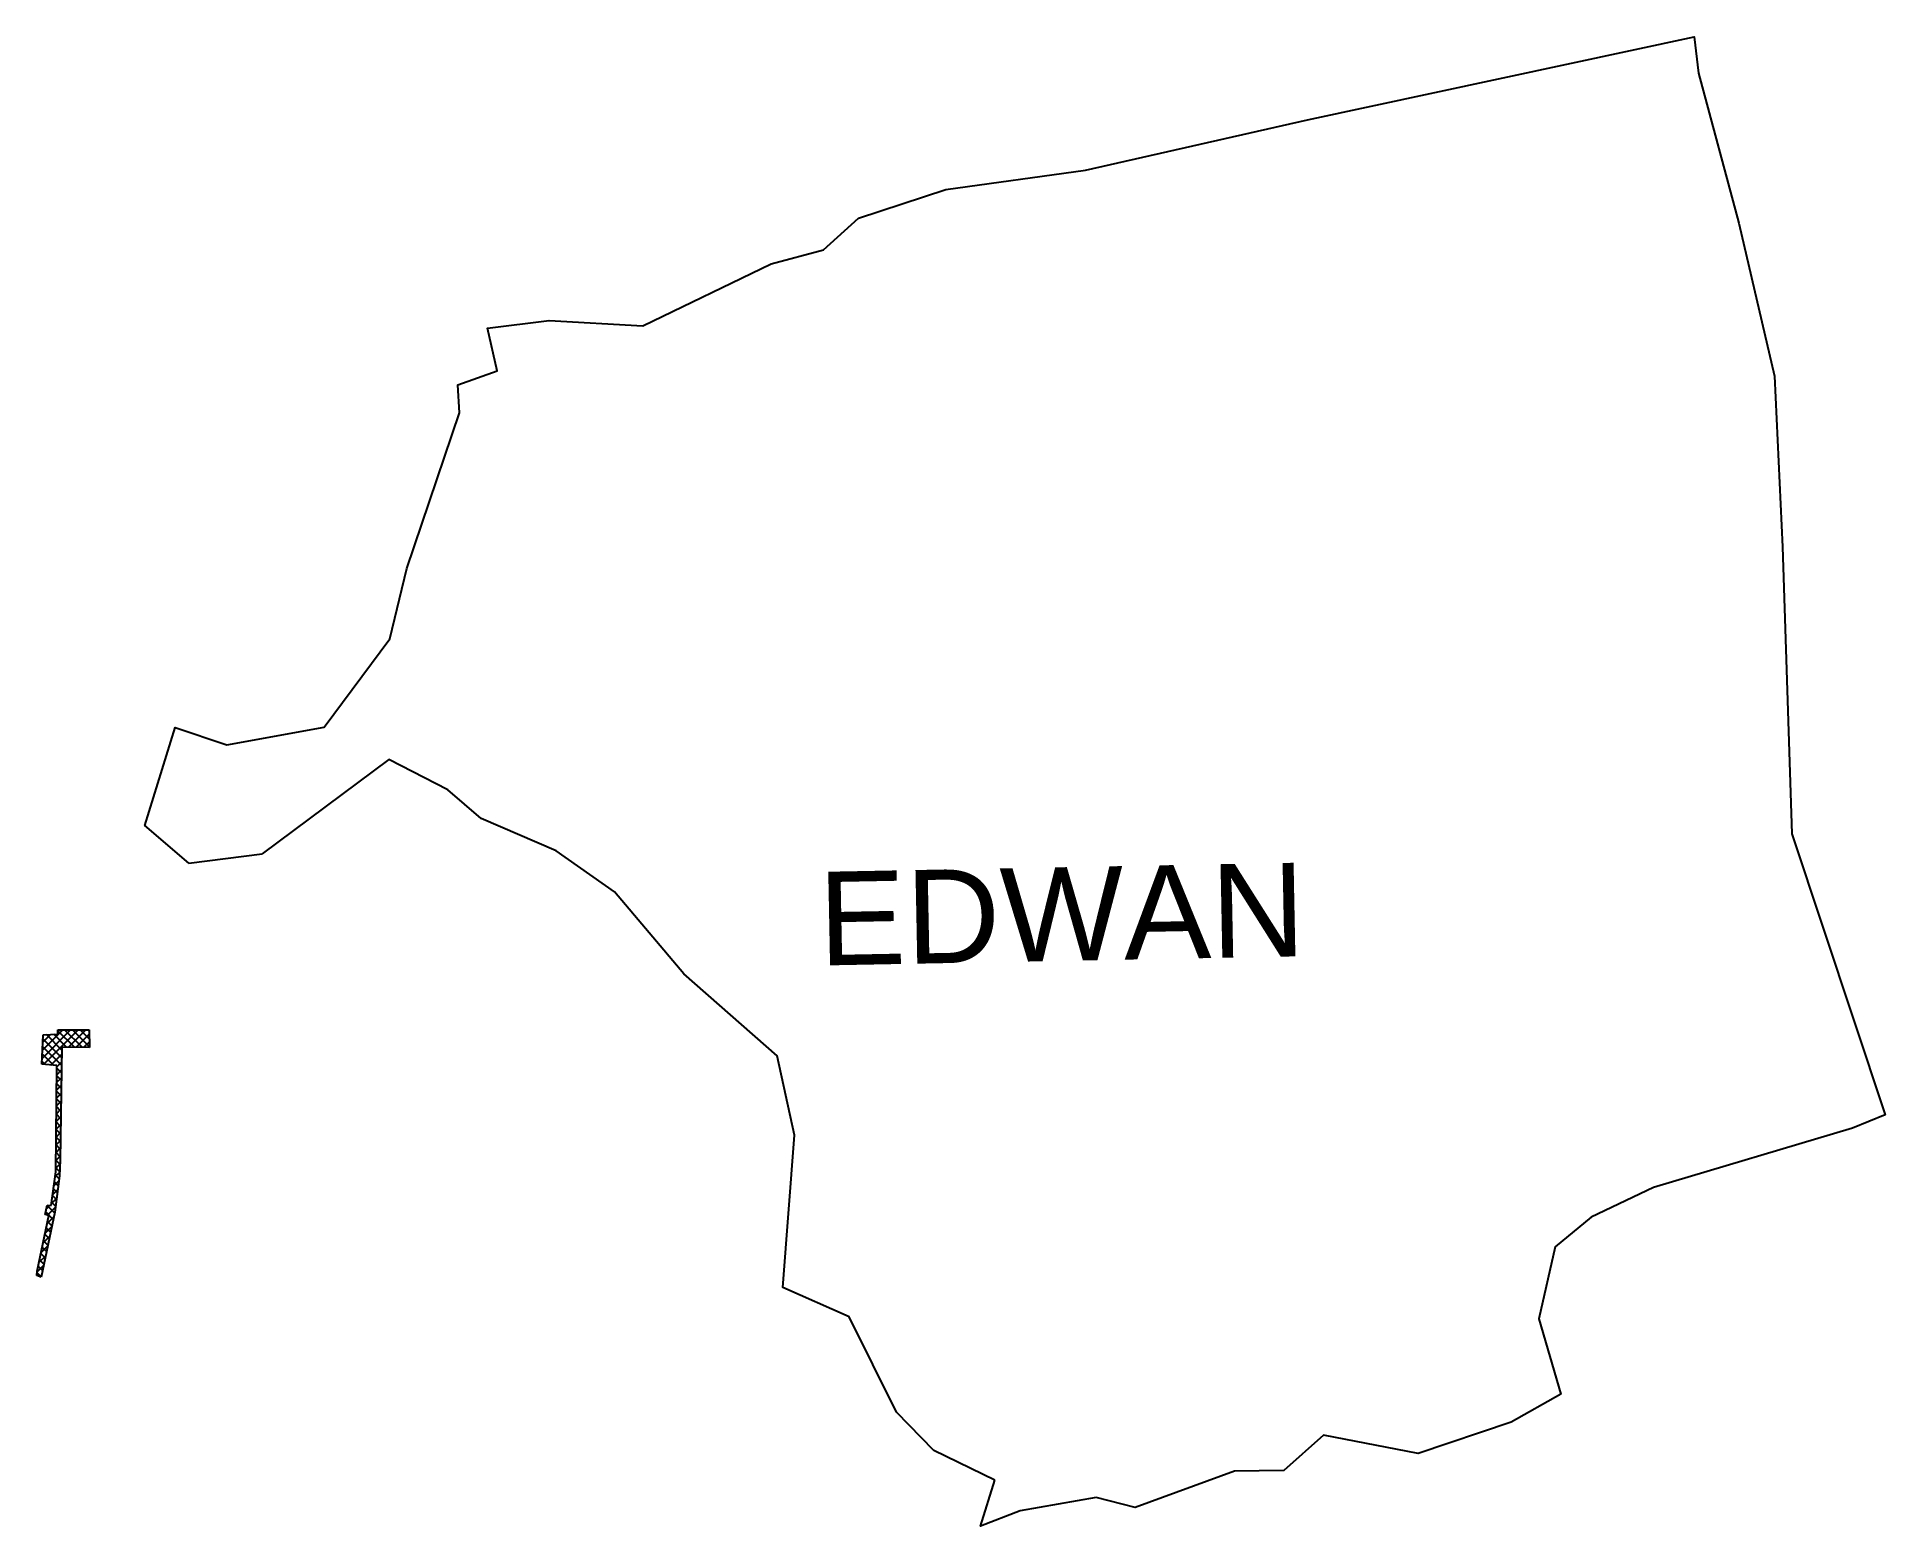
# Model space of a CAD drawing. Header units: metres. Extents: x 260715 to 262862, y 2161505 to 2163234.
import ezdxf

# ---------------------------------------------------------------- set-up
doc = ezdxf.new("R2010")
doc.units = ezdxf.units.M
for name, color, linetype in [('JETTY', 51, 'Continuous'), ('JETTY HATCH', 210, 'Continuous'), ('village', 3, 'Continuous'), ('VILLAGE NAME', 250, 'Continuous')]:
    doc.layers.add(name, color=color, linetype=linetype)
doc.styles.get("Standard").update_dxf_attribs({"font": 'simplex.shx'})

msp = doc.modelspace()

# ---------------------------------------------------------------- linework, layer by layer
at = {"layer": 'JETTY'}
for p, q in [((260739.2, 2162075.9), (260739.5, 2162081)), ((260739.5, 2162081), (260775.9, 2162080.8)), ((260720.8, 2162041.2), (260722.2, 2162075.1)), ((260722.2, 2162075.1), (260739.2, 2162075.9)), ((260744, 2162060.8), (260742, 2161929.5)), ((260776, 2162060.5), (260744, 2162060.8)), ((260775.9, 2162080.8), (260776, 2162060.5)), ((260738.1, 2162039.3), (260720.8, 2162041.2)), ((260737, 2161916.1), (260738.1, 2162039.3)), ((260731.7, 2161876.7), (260737, 2161916.1)), ((260741.3, 2161911.4), (260735.7, 2161869.2)), ((260742, 2161929.5), (260741.3, 2161911.4)), ((260735.7, 2161869.2), (260720.1, 2161793.8)), ((260724.6, 2161866.6), (260726.9, 2161877.4)), ((260728.8, 2161865.2), (260724.6, 2161866.6)), ((260726.9, 2161877.4), (260731.7, 2161876.7)), ((260715.5, 2161800.5), (260728.8, 2161865.2)), ((260715.1, 2161795.6), (260715.5, 2161800.5)), ((260720.1, 2161793.8), (260715.1, 2161795.6))]:
    msp.add_line(p, q, dxfattribs=at)
at = {"layer": 'JETTY HATCH', "linetype": 'Continuous'}
for p, q in [((260721, 2162047.8), (260754.2, 2162080.9)), ((260721.5, 2162057.2), (260745.2, 2162081)), ((260723.2, 2162041), (260763.1, 2162080.9)), ((260767.6, 2162060.6), (260747.2, 2162081)), ((260751.9, 2162060.7), (260772, 2162080.8)), ((260776, 2162061.1), (260756.3, 2162080.9)), ((260776, 2162070.2), (260765.3, 2162080.9)), ((260743.6, 2162039.7), (260721.6, 2162061.7)), ((260721.9, 2162066.6), (260730.8, 2162075.5)), ((260743.8, 2162048.5), (260722, 2162070.3)), ((260743.9, 2162057.4), (260726, 2162075.3)), ((260749.5, 2162060.8), (260734.6, 2162075.7)), ((260758.5, 2162060.7), (260739.4, 2162079.8)), ((260760.8, 2162060.7), (260775.9, 2162075.8)), ((260769.7, 2162060.6), (260776, 2162066.8)), ((260775.9, 2162079.2), (260774.3, 2162080.8)), ((260724.5, 2162040.8), (260720.9, 2162044.4)), ((260734.7, 2162039.6), (260721.3, 2162053)), ((260731.2, 2162040), (260743.8, 2162052.6)), ((260738.1, 2162037.9), (260743.7, 2162043.5)), ((260737.9, 2162019.8), (260743.4, 2162025.3)), ((260743.3, 2162013.1), (260737.9, 2162018.5)), ((260738, 2162028.8), (260743.6, 2162034.4)), ((260743.4, 2162022), (260738, 2162027.4)), ((260743.5, 2162030.8), (260738.1, 2162036.3)), ((260743, 2161995.4), (260737.7, 2162000.7)), ((260737.7, 2161992.6), (260743, 2161998)), ((260737.8, 2162010.7), (260743.3, 2162016.2)), ((260743.1, 2162004.2), (260737.8, 2162009.6)), ((260737.8, 2162001.7), (260743.2, 2162007.1)), ((260737.5, 2161974.5), (260742.8, 2161979.7)), ((260742.6, 2161968.8), (260737.5, 2161973.9)), ((260737.6, 2161983.5), (260742.9, 2161988.8)), ((260742.7, 2161977.7), (260737.6, 2161982.8)), ((260742.9, 2161986.5), (260737.7, 2161991.7)), ((260737.3, 2161947.3), (260742.4, 2161952.4)), ((260737.4, 2161965.4), (260742.6, 2161970.6)), ((260742.5, 2161960), (260737.4, 2161965)), ((260737.4, 2161956.4), (260742.5, 2161961.5)), ((260742.4, 2161951.1), (260737.4, 2161956.1)), ((260737.1, 2161929.2), (260742.1, 2161934.2)), ((260737.2, 2161938.3), (260742.2, 2161943.3)), ((260742.1, 2161933.4), (260737.2, 2161938.3)), ((260742.2, 2161942.3), (260737.3, 2161947.2)), ((260736.3, 2161910.4), (260741.5, 2161915.6)), ((260740.8, 2161907.8), (260736.5, 2161912.1)), ((260741.8, 2161924.7), (260737.1, 2161929.4)), ((260737.1, 2161920.1), (260741.8, 2161924.9)), ((260741.5, 2161916.1), (260737.1, 2161920.5)), ((260737.7, 2161884), (260733.3, 2161888.4)), ((260733.5, 2161889.6), (260739.2, 2161895.3)), ((260738.7, 2161891.9), (260734.4, 2161896.3)), ((260734.9, 2161900), (260740.5, 2161905.7)), ((260739.8, 2161899.9), (260735.4, 2161904.2)), ((260734, 2161860.8), (260725.2, 2161869.5)), ((260726, 2161873.1), (260729.8, 2161877)), ((260735.5, 2161868.2), (260726.8, 2161876.9)), ((260727.5, 2161865.6), (260736.4, 2161874.6)), ((260732.1, 2161879.2), (260737.8, 2161884.9)), ((260736.6, 2161876.1), (260732.2, 2161880.5)), ((260724.6, 2161844.8), (260732.2, 2161852.4)), ((260730.9, 2161845.9), (260725.8, 2161850.9)), ((260726.9, 2161856.1), (260734.6, 2161863.8)), ((260732.4, 2161853.3), (260727.4, 2161858.4)), ((260720, 2161822.2), (260727.5, 2161829.8)), ((260726.2, 2161823.6), (260721.3, 2161828.5)), ((260722.3, 2161833.5), (260729.9, 2161841.1)), ((260727.8, 2161831), (260722.8, 2161836)), ((260729.3, 2161838.4), (260724.3, 2161843.5)), ((260715.5, 2161799.8), (260722.8, 2161807.1)), ((260721.6, 2161801.3), (260716.7, 2161806.2)), ((260717.7, 2161810.9), (260725.2, 2161818.5)), ((260723.2, 2161808.7), (260718.2, 2161813.6)), ((260724.7, 2161816.1), (260719.7, 2161821.1)), ((260720, 2161793.9), (260715.3, 2161798.5)), ((260718.9, 2161794.2), (260720.5, 2161795.8))]:
    msp.add_line(p, q, dxfattribs=at)
at = {"layer": 'village', "flags": 128}
msp.add_lwpolyline([(260891.6, 2162274.3), (260976.6, 2162285.4)], dxfattribs=at)
at = {"layer": 'village', "color": 3, "true_color": 0x00ff00}
for points in [[(260891.6, 2162274.3, 0), (260840.5, 2162318.1, 0), (260875.6, 2162432.1, 0), (260935.8, 2162411.9, 0), (261048.6, 2162432.6, 0), (261125, 2162535.2, 0), (261144.5, 2162616.6, 0), (261205.8, 2162797.5, 0), (261203.9, 2162829.9, 0), (261249.7, 2162846.3, 0), (261238.3, 2162895.7, 0), (261309.9, 2162904.9, 0), (261418.9, 2162898.5, 0), (261567.9, 2162970.4, 0), (261628.8, 2162986.7, 0), (261669.2, 2163023.8, 0), (261770.7, 2163056.8, 0), (261933.1, 2163079.3, 0), (262190.7, 2163137.9, 0), (262640, 2163234.1, 0), (262645.1, 2163191.9, 0), (262691.7, 2163017.8, 0), (262733.3, 2162840.3, 0), (262742.4, 2162641.7, 0), (262753.3, 2162308.4, 0), (262861.6, 2161982, 0), (262823.6, 2161966.6, 0), (262592.6, 2161897.8, 0), (262520.3, 2161863.5, 0), (262478.5, 2161828.9, 0), (262459.5, 2161745.2, 0), (262484.9, 2161657.8, 0), (262427.5, 2161625.2, 0), (262319.3, 2161588.8, 0), (262209.2, 2161610.2, 0), (262163.4, 2161569, 0), (262106.1, 2161568.4, 0), (261990.5, 2161526.2, 0), (261945.2, 2161537.9, 0), (261857.2, 2161522.1, 0), (261811, 2161504.6, 0), (261827.8, 2161557.8, 0)], [(261827.8, 2161557.8, 0), (261756.7, 2161592.3, 0), (261713.4, 2161636.9, 0), (261658.4, 2161747.4, 0), (261581.5, 2161781.7, 0), (261594.8, 2161958.5, 0), (261574.9, 2162050.6, 0), (261466.3, 2162146.1, 0), (261385.8, 2162241.1, 0), (261318.3, 2162288.9, 0), (261231, 2162326.3, 0), (261192.3, 2162359.5, 0), (261123.6, 2162394.9, 0), (260976.6, 2162285.4, 0)]]:
    msp.add_polyline3d(points, dxfattribs=at)

# ---------------------------------------------------------------- texts
at = {"layer": 'VILLAGE NAME', "insert": (261621.7, 2162264.3), "char_height": 108.748, "attachment_point": 1, "rotation": 1.1028}
msp.add_mtext_dynamic_manual_height_columns('{\\fArial|b0|i0|c0|p34;EDWAN}', width=726.929, gutter_width=543.7, heights=[0], dxfattribs=at)

doc.saveas('drawing.dxf')
